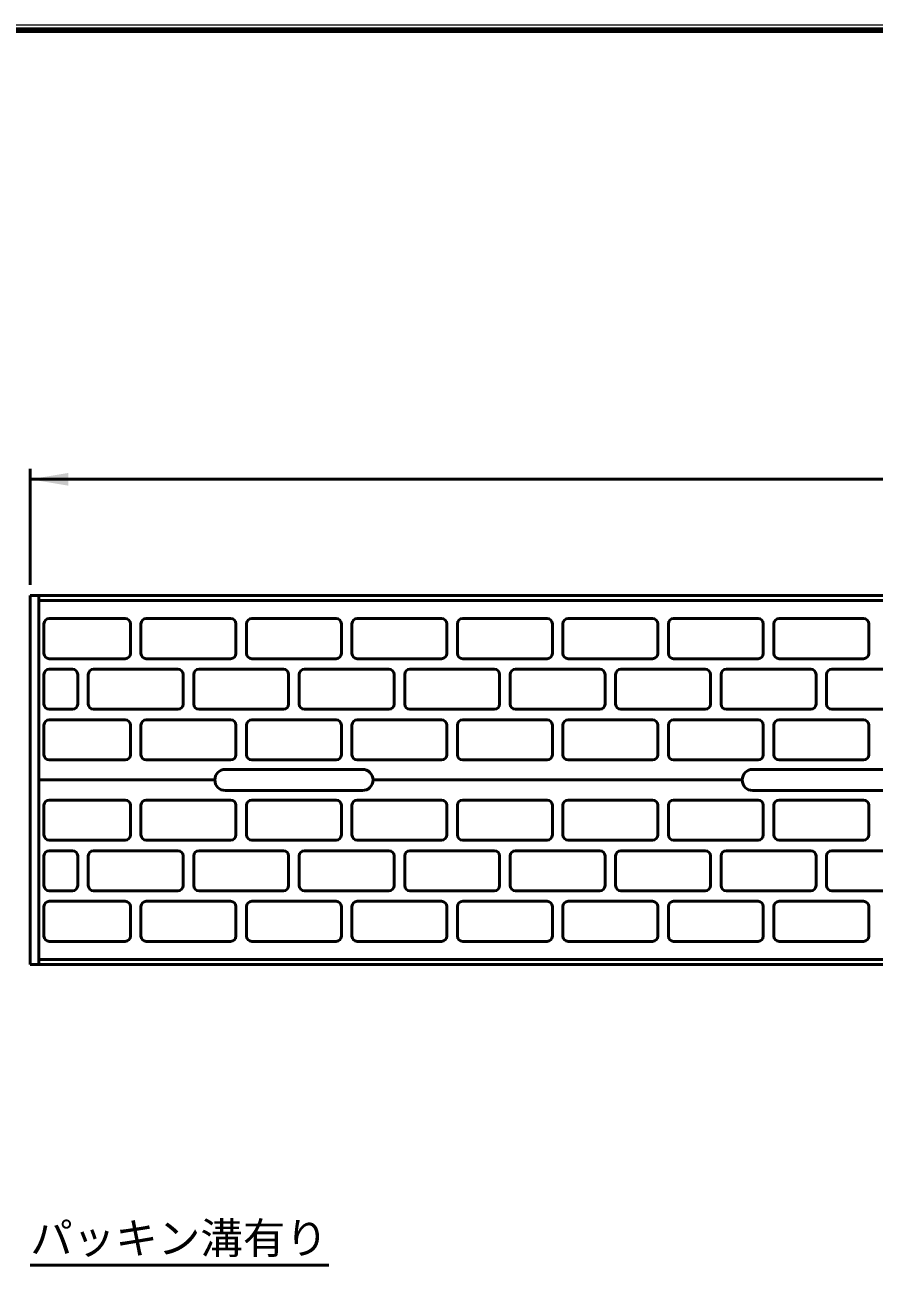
# Model space of a CAD drawing. Units: millimetres, scale not verified. Extents: x 100 to 4105, y 100 to 2870.
# Drawn here: x 1913 to 2718, y 1686 to 2870 of the extents above; entities that cross this region are included whole.
import ezdxf
from ezdxf.enums import TextEntityAlignment as Align

# ---------------------------------------------------------------- set-up
doc = ezdxf.new("R2010")
doc.units = ezdxf.units.MM
doc.header["$LTSCALE"] = 5
doc.layers.add('V-nasSTD', color=7, linetype='Continuous', lineweight=50)
doc.styles.add('ＭＳ ゴシック', font='')
doc.styles.get('ＭＳ ゴシック').set_extended_font_data('MS Gothic')

msp = doc.modelspace()

# ---------------------------------------------------------------- hatches: boundary and pattern name
at = {"layer": 'V-nasSTD'}
msp.add_hatch(color=256, dxfattribs=at).paths.add_polyline_path([(1953.814, 2445.351), (1917.814, 2439.351), (1953.814, 2433.351)])

# ---------------------------------------------------------------- linework, layer by layer
at = {"layer": 'V-nasSTD', "lineweight": 100}
msp.add_line((4100, 2865), (105, 2865), dxfattribs=at)
at = {"layer": 'V-nasSTD'}
for p, q in [((1917.814, 2339.351), (1917.814, 2449.351)), ((1917.814, 2439.351), (3917.814, 2439.351)), ((1917.814, 2329.351), (1917.814, 1979.351)), ((3917.814, 2329.351), (1917.814, 2329.351)), ((1925.814, 2329.351), (1925.814, 1979.351)), ((1925.814, 2324.351), (2917.814, 2324.351)), ((1930.814, 2302.351), (1930.814, 2274.351)), ((2007.814, 2307.351), (1935.814, 2307.351)), ((2012.814, 2274.351), (2012.814, 2302.351)), ((2022.814, 2302.351), (2022.814, 2274.351)), ((2107.814, 2307.351), (2027.814, 2307.351)), ((2112.814, 2274.351), (2112.814, 2302.351)), ((2122.814, 2302.351), (2122.814, 2274.351)), ((2207.814, 2307.351), (2127.814, 2307.351)), ((2212.814, 2274.351), (2212.814, 2302.351)), ((2222.814, 2302.351), (2222.814, 2274.351)), ((2307.814, 2307.351), (2227.814, 2307.351)), ((2312.814, 2274.351), (2312.814, 2302.351)), ((2322.814, 2302.351), (2322.814, 2274.351)), ((2407.814, 2307.351), (2327.814, 2307.351)), ((2412.814, 2274.351), (2412.814, 2302.351)), ((2422.814, 2302.351), (2422.814, 2274.351)), ((2507.814, 2307.351), (2427.814, 2307.351)), ((2512.814, 2274.351), (2512.814, 2302.351)), ((2522.814, 2302.351), (2522.814, 2274.351)), ((2607.814, 2307.351), (2527.814, 2307.351)), ((2612.814, 2274.351), (2612.814, 2302.351)), ((2622.814, 2302.351), (2622.814, 2274.351)), ((2707.814, 2307.351), (2627.814, 2307.351)), ((2712.814, 2274.351), (2712.814, 2302.351)), ((1935.814, 2269.351), (2007.814, 2269.351)), ((2027.814, 2269.351), (2107.814, 2269.351)), ((2127.814, 2269.351), (2207.814, 2269.351)), ((2227.814, 2269.351), (2307.814, 2269.351)), ((2327.814, 2269.351), (2407.814, 2269.351)), ((2427.814, 2269.351), (2507.814, 2269.351)), ((2527.814, 2269.351), (2607.814, 2269.351)), ((2627.814, 2269.351), (2707.814, 2269.351)), ((1930.814, 2254.351), (1930.814, 2226.351)), ((1957.814, 2259.351), (1935.814, 2259.351)), ((1962.814, 2226.351), (1962.814, 2254.351)), ((1972.814, 2254.351), (1972.814, 2226.351)), ((2057.814, 2259.351), (1977.814, 2259.351)), ((2062.814, 2226.351), (2062.814, 2254.351)), ((2072.814, 2254.351), (2072.814, 2226.351)), ((2157.814, 2259.351), (2077.814, 2259.351)), ((2162.814, 2226.351), (2162.814, 2254.351)), ((2172.814, 2254.351), (2172.814, 2226.351)), ((2257.814, 2259.351), (2177.814, 2259.351)), ((2262.814, 2226.351), (2262.814, 2254.351)), ((2272.814, 2254.351), (2272.814, 2226.351)), ((2357.814, 2259.351), (2277.814, 2259.351)), ((2362.814, 2226.351), (2362.814, 2254.351)), ((2372.814, 2254.351), (2372.814, 2226.351)), ((2457.814, 2259.351), (2377.814, 2259.351)), ((2462.814, 2226.351), (2462.814, 2254.351)), ((2472.814, 2254.351), (2472.814, 2226.351)), ((2557.814, 2259.351), (2477.814, 2259.351)), ((2562.814, 2226.351), (2562.814, 2254.351)), ((2572.814, 2254.351), (2572.814, 2226.351)), ((2657.814, 2259.351), (2577.814, 2259.351)), ((2662.814, 2226.351), (2662.814, 2254.351)), ((2672.814, 2254.351), (2672.814, 2226.351)), ((2757.814, 2259.351), (2677.814, 2259.351)), ((1935.814, 2221.351), (1957.814, 2221.351)), ((1977.814, 2221.351), (2057.814, 2221.351)), ((2077.814, 2221.351), (2157.814, 2221.351)), ((2177.814, 2221.351), (2257.814, 2221.351)), ((2277.814, 2221.351), (2357.814, 2221.351)), ((2377.814, 2221.351), (2457.814, 2221.351)), ((2477.814, 2221.351), (2557.814, 2221.351)), ((2577.814, 2221.351), (2657.814, 2221.351)), ((2677.814, 2221.351), (2757.814, 2221.351)), ((1930.814, 2206.351), (1930.814, 2178.351)), ((2007.814, 2211.351), (1935.814, 2211.351)), ((2012.814, 2178.351), (2012.814, 2206.351)), ((2022.814, 2206.351), (2022.814, 2178.351)), ((2107.814, 2211.351), (2027.814, 2211.351)), ((2112.814, 2178.351), (2112.814, 2206.351)), ((2122.814, 2206.351), (2122.814, 2178.351)), ((2207.814, 2211.351), (2127.814, 2211.351)), ((2212.814, 2178.351), (2212.814, 2206.351)), ((2222.814, 2206.351), (2222.814, 2178.351)), ((2307.814, 2211.351), (2227.814, 2211.351)), ((2312.814, 2178.351), (2312.814, 2206.351)), ((2322.814, 2206.351), (2322.814, 2178.351)), ((2407.814, 2211.351), (2327.814, 2211.351)), ((2412.814, 2178.351), (2412.814, 2206.351)), ((2422.814, 2206.351), (2422.814, 2178.351)), ((2507.814, 2211.351), (2427.814, 2211.351)), ((2512.814, 2178.351), (2512.814, 2206.351)), ((2522.814, 2206.351), (2522.814, 2178.351)), ((2607.814, 2211.351), (2527.814, 2211.351)), ((2612.814, 2178.351), (2612.814, 2206.351)), ((2622.814, 2206.351), (2622.814, 2178.351)), ((2707.814, 2211.351), (2627.814, 2211.351)), ((2712.814, 2178.351), (2712.814, 2206.351)), ((1935.814, 2173.351), (2007.814, 2173.351)), ((2027.814, 2173.351), (2107.814, 2173.351)), ((2127.814, 2173.351), (2207.814, 2173.351)), ((2227.814, 2173.351), (2307.814, 2173.351)), ((2327.814, 2173.351), (2407.814, 2173.351)), ((2427.814, 2173.351), (2507.814, 2173.351)), ((2527.814, 2173.351), (2607.814, 2173.351)), ((2627.814, 2173.351), (2707.814, 2173.351)), ((2102.814, 2164.351), (2232.814, 2164.351)), ((2602.814, 2164.351), (2732.814, 2164.351)), ((1925.814, 2154.351), (2092.814, 2154.351)), ((2102.814, 2144.351), (2232.814, 2144.351)), ((2242.814, 2154.351), (2592.814, 2154.351)), ((2602.814, 2144.351), (2732.814, 2144.351)), ((1935.814, 2135.351), (2007.814, 2135.351)), ((2027.814, 2135.351), (2107.814, 2135.351)), ((2127.814, 2135.351), (2207.814, 2135.351)), ((2227.814, 2135.351), (2307.814, 2135.351)), ((2327.814, 2135.351), (2407.814, 2135.351)), ((2427.814, 2135.351), (2507.814, 2135.351)), ((2527.814, 2135.351), (2607.814, 2135.351)), ((2627.814, 2135.351), (2707.814, 2135.351)), ((1930.814, 2102.351), (1930.814, 2130.351)), ((2012.814, 2130.351), (2012.814, 2102.351)), ((2022.814, 2102.351), (2022.814, 2130.351)), ((2112.814, 2130.351), (2112.814, 2102.351)), ((2122.814, 2102.351), (2122.814, 2130.351)), ((2212.814, 2130.351), (2212.814, 2102.351)), ((2222.814, 2102.351), (2222.814, 2130.351)), ((2312.814, 2130.351), (2312.814, 2102.351)), ((2322.814, 2102.351), (2322.814, 2130.351)), ((2412.814, 2130.351), (2412.814, 2102.351)), ((2422.814, 2102.351), (2422.814, 2130.351)), ((2512.814, 2130.351), (2512.814, 2102.351)), ((2522.814, 2102.351), (2522.814, 2130.351)), ((2612.814, 2130.351), (2612.814, 2102.351)), ((2622.814, 2102.351), (2622.814, 2130.351)), ((2712.814, 2130.351), (2712.814, 2102.351)), ((2007.814, 2097.351), (1935.814, 2097.351)), ((2107.814, 2097.351), (2027.814, 2097.351)), ((2207.814, 2097.351), (2127.814, 2097.351)), ((2307.814, 2097.351), (2227.814, 2097.351)), ((2407.814, 2097.351), (2327.814, 2097.351)), ((2507.814, 2097.351), (2427.814, 2097.351)), ((2607.814, 2097.351), (2527.814, 2097.351)), ((2707.814, 2097.351), (2627.814, 2097.351)), ((1935.814, 2087.351), (1957.814, 2087.351)), ((1977.814, 2087.351), (2057.814, 2087.351)), ((2077.814, 2087.351), (2157.814, 2087.351)), ((2177.814, 2087.351), (2257.814, 2087.351)), ((2277.814, 2087.351), (2357.814, 2087.351)), ((2377.814, 2087.351), (2457.814, 2087.351)), ((2477.814, 2087.351), (2557.814, 2087.351)), ((2577.814, 2087.351), (2657.814, 2087.351)), ((2677.814, 2087.351), (2757.814, 2087.351)), ((1930.814, 2054.351), (1930.814, 2082.351)), ((1962.814, 2082.351), (1962.814, 2054.351)), ((1972.814, 2054.351), (1972.814, 2082.351)), ((2062.814, 2082.351), (2062.814, 2054.351)), ((2072.814, 2054.351), (2072.814, 2082.351)), ((2162.814, 2082.351), (2162.814, 2054.351)), ((2172.814, 2054.351), (2172.814, 2082.351)), ((2262.814, 2082.351), (2262.814, 2054.351)), ((2272.814, 2054.351), (2272.814, 2082.351)), ((2362.814, 2082.351), (2362.814, 2054.351)), ((2372.814, 2054.351), (2372.814, 2082.351)), ((2462.814, 2082.351), (2462.814, 2054.351)), ((2472.814, 2054.351), (2472.814, 2082.351)), ((2562.814, 2082.351), (2562.814, 2054.351)), ((2572.814, 2054.351), (2572.814, 2082.351)), ((2662.814, 2082.351), (2662.814, 2054.351)), ((2672.814, 2054.351), (2672.814, 2082.351)), ((1957.814, 2049.351), (1935.814, 2049.351)), ((2057.814, 2049.351), (1977.814, 2049.351)), ((2157.814, 2049.351), (2077.814, 2049.351)), ((2257.814, 2049.351), (2177.814, 2049.351)), ((2357.814, 2049.351), (2277.814, 2049.351)), ((2457.814, 2049.351), (2377.814, 2049.351)), ((2557.814, 2049.351), (2477.814, 2049.351)), ((2657.814, 2049.351), (2577.814, 2049.351)), ((2757.814, 2049.351), (2677.814, 2049.351)), ((1935.814, 2039.351), (2007.814, 2039.351)), ((2027.814, 2039.351), (2107.814, 2039.351)), ((2127.814, 2039.351), (2207.814, 2039.351)), ((2227.814, 2039.351), (2307.814, 2039.351)), ((2327.814, 2039.351), (2407.814, 2039.351)), ((2427.814, 2039.351), (2507.814, 2039.351)), ((2527.814, 2039.351), (2607.814, 2039.351)), ((2627.814, 2039.351), (2707.814, 2039.351)), ((1930.814, 2006.351), (1930.814, 2034.351)), ((2012.814, 2034.351), (2012.814, 2006.351)), ((2022.814, 2006.351), (2022.814, 2034.351)), ((2112.814, 2034.351), (2112.814, 2006.351)), ((2122.814, 2006.351), (2122.814, 2034.351)), ((2212.814, 2034.351), (2212.814, 2006.351)), ((2222.814, 2006.351), (2222.814, 2034.351)), ((2312.814, 2034.351), (2312.814, 2006.351)), ((2322.814, 2006.351), (2322.814, 2034.351)), ((2412.814, 2034.351), (2412.814, 2006.351)), ((2422.814, 2006.351), (2422.814, 2034.351)), ((2512.814, 2034.351), (2512.814, 2006.351)), ((2522.814, 2006.351), (2522.814, 2034.351)), ((2612.814, 2034.351), (2612.814, 2006.351)), ((2622.814, 2006.351), (2622.814, 2034.351)), ((2712.814, 2034.351), (2712.814, 2006.351)), ((2007.814, 2001.351), (1935.814, 2001.351)), ((2107.814, 2001.351), (2027.814, 2001.351)), ((2207.814, 2001.351), (2127.814, 2001.351)), ((2307.814, 2001.351), (2227.814, 2001.351)), ((2407.814, 2001.351), (2327.814, 2001.351)), ((2507.814, 2001.351), (2427.814, 2001.351)), ((2607.814, 2001.351), (2527.814, 2001.351)), ((2707.814, 2001.351), (2627.814, 2001.351)), ((1917.814, 1979.351), (3917.814, 1979.351)), ((1925.814, 1984.351), (2917.814, 1984.351)), ((1917.814, 1694.563), (2201.021, 1694.563))]:
    msp.add_line(p, q, dxfattribs=at)
at = {"layer": 'V-nasSTD', "lineweight": 13}
msp.add_lwpolyline([(100, 100), (100, 2870), (4105, 2870), (4105, 100)], close=True, dxfattribs=at)
at = {"layer": 'V-nasSTD'}
for centre, radius, start, end in [((1935.814, 2302.351), 5, 90, 180), ((2007.814, 2302.351), 5, 0, 90), ((2027.814, 2302.351), 5, 90, 180), ((2107.814, 2302.351), 5, 0, 90), ((2127.814, 2302.351), 5, 90, 180), ((2207.814, 2302.351), 5, 0, 90), ((2227.814, 2302.351), 5, 90, 180), ((2307.814, 2302.351), 5, 0, 90), ((2327.814, 2302.351), 5, 90, 180), ((2407.814, 2302.351), 5, 0, 90), ((2427.814, 2302.351), 5, 90, 180), ((2507.814, 2302.351), 5, 0, 90), ((2527.814, 2302.351), 5, 90, 180), ((2607.814, 2302.351), 5, 0, 90), ((2627.814, 2302.351), 5, 90, 180), ((2707.814, 2302.351), 5, 0, 90), ((1935.814, 2274.351), 5, 180, 270), ((2007.814, 2274.351), 5, 270, 0), ((2027.814, 2274.351), 5, 180, 270), ((2107.814, 2274.351), 5, 270, 0), ((2127.814, 2274.351), 5, 180, 270), ((2207.814, 2274.351), 5, 270, 0), ((2227.814, 2274.351), 5, 180, 270), ((2307.814, 2274.351), 5, 270, 0), ((2327.814, 2274.351), 5, 180, 270), ((2407.814, 2274.351), 5, 270, 0), ((2427.814, 2274.351), 5, 180, 270), ((2507.814, 2274.351), 5, 270, 0), ((2527.814, 2274.351), 5, 180, 270), ((2607.814, 2274.351), 5, 270, 0), ((2627.814, 2274.351), 5, 180, 270), ((2707.814, 2274.351), 5, 270, 0), ((1935.814, 2254.351), 5, 90, 180), ((1957.814, 2254.351), 5, 0, 90), ((1977.814, 2254.351), 5, 90, 180), ((2057.814, 2254.351), 5, 0, 90), ((2077.814, 2254.351), 5, 90, 180), ((2157.814, 2254.351), 5, 0, 90), ((2177.814, 2254.351), 5, 90, 180), ((2257.814, 2254.351), 5, 0, 90), ((2277.814, 2254.351), 5, 90, 180), ((2357.814, 2254.351), 5, 0, 90), ((2377.814, 2254.351), 5, 90, 180), ((2457.814, 2254.351), 5, 0, 90), ((2477.814, 2254.351), 5, 90, 180), ((2557.814, 2254.351), 5, 0, 90), ((2577.814, 2254.351), 5, 90, 180), ((2657.814, 2254.351), 5, 0, 90), ((2677.814, 2254.351), 5, 90, 180), ((1935.814, 2226.351), 5, 180, 270), ((1957.814, 2226.351), 5, 270, 0), ((1977.814, 2226.351), 5, 180, 270), ((2057.814, 2226.351), 5, 270, 0), ((2077.814, 2226.351), 5, 180, 270), ((2157.814, 2226.351), 5, 270, 0), ((2177.814, 2226.351), 5, 180, 270), ((2257.814, 2226.351), 5, 270, 0), ((2277.814, 2226.351), 5, 180, 270), ((2357.814, 2226.351), 5, 270, 0), ((2377.814, 2226.351), 5, 180, 270), ((2457.814, 2226.351), 5, 270, 0), ((2477.814, 2226.351), 5, 180, 270), ((2557.814, 2226.351), 5, 270, 0), ((2577.814, 2226.351), 5, 180, 270), ((2657.814, 2226.351), 5, 270, 0), ((2677.814, 2226.351), 5, 180, 270), ((1935.814, 2206.351), 5, 90, 180), ((2007.814, 2206.351), 5, 0, 90), ((2027.814, 2206.351), 5, 90, 180), ((2107.814, 2206.351), 5, 0, 90), ((2127.814, 2206.351), 5, 90, 180), ((2207.814, 2206.351), 5, 0, 90), ((2227.814, 2206.351), 5, 90, 180), ((2307.814, 2206.351), 5, 0, 90), ((2327.814, 2206.351), 5, 90, 180), ((2407.814, 2206.351), 5, 0, 90), ((2427.814, 2206.351), 5, 90, 180), ((2507.814, 2206.351), 5, 0, 90), ((2527.814, 2206.351), 5, 90, 180), ((2607.814, 2206.351), 5, 0, 90), ((2627.814, 2206.351), 5, 90, 180), ((2707.814, 2206.351), 5, 0, 90), ((1935.814, 2178.351), 5, 180, 270), ((2007.814, 2178.351), 5, 270, 0), ((2027.814, 2178.351), 5, 180, 270), ((2107.814, 2178.351), 5, 270, 0), ((2127.814, 2178.351), 5, 180, 270), ((2207.814, 2178.351), 5, 270, 0), ((2227.814, 2178.351), 5, 180, 270), ((2307.814, 2178.351), 5, 270, 0), ((2327.814, 2178.351), 5, 180, 270), ((2407.814, 2178.351), 5, 270, 0), ((2427.814, 2178.351), 5, 180, 270), ((2507.814, 2178.351), 5, 270, 0), ((2527.814, 2178.351), 5, 180, 270), ((2607.814, 2178.351), 5, 270, 0), ((2627.814, 2178.351), 5, 180, 270), ((2707.814, 2178.351), 5, 270, 0), ((2102.814, 2154.351), 10, 90, 270), ((2232.814, 2154.351), 10, 270, 90), ((2602.814, 2154.351), 10, 90, 270), ((1935.814, 2130.351), 5, 90, 180), ((2007.814, 2130.351), 5, 0, 90), ((2027.814, 2130.351), 5, 90, 180), ((2107.814, 2130.351), 5, 0, 90), ((2127.814, 2130.351), 5, 90, 180), ((2207.814, 2130.351), 5, 0, 90), ((2227.814, 2130.351), 5, 90, 180), ((2307.814, 2130.351), 5, 0, 90), ((2327.814, 2130.351), 5, 90, 180), ((2407.814, 2130.351), 5, 0, 90), ((2427.814, 2130.351), 5, 90, 180), ((2507.814, 2130.351), 5, 0, 90), ((2527.814, 2130.351), 5, 90, 180), ((2607.814, 2130.351), 5, 0, 90), ((2627.814, 2130.351), 5, 90, 180), ((2707.814, 2130.351), 5, 0, 90), ((1935.814, 2102.351), 5, 180, 270), ((2007.814, 2102.351), 5, 270, 0), ((2027.814, 2102.351), 5, 180, 270), ((2107.814, 2102.351), 5, 270, 0), ((2127.814, 2102.351), 5, 180, 270), ((2207.814, 2102.351), 5, 270, 0), ((2227.814, 2102.351), 5, 180, 270), ((2307.814, 2102.351), 5, 270, 0), ((2327.814, 2102.351), 5, 180, 270), ((2407.814, 2102.351), 5, 270, 0), ((2427.814, 2102.351), 5, 180, 270), ((2507.814, 2102.351), 5, 270, 0), ((2527.814, 2102.351), 5, 180, 270), ((2607.814, 2102.351), 5, 270, 0), ((2627.814, 2102.351), 5, 180, 270), ((2707.814, 2102.351), 5, 270, 0), ((1935.814, 2082.351), 5, 90, 180), ((1957.814, 2082.351), 5, 0, 90), ((1977.814, 2082.351), 5, 90, 180), ((2057.814, 2082.351), 5, 0, 90), ((2077.814, 2082.351), 5, 90, 180), ((2157.814, 2082.351), 5, 0, 90), ((2177.814, 2082.351), 5, 90, 180), ((2257.814, 2082.351), 5, 0, 90), ((2277.814, 2082.351), 5, 90, 180), ((2357.814, 2082.351), 5, 0, 90), ((2377.814, 2082.351), 5, 90, 180), ((2457.814, 2082.351), 5, 0, 90), ((2477.814, 2082.351), 5, 90, 180), ((2557.814, 2082.351), 5, 0, 90), ((2577.814, 2082.351), 5, 90, 180), ((2657.814, 2082.351), 5, 0, 90), ((2677.814, 2082.351), 5, 90, 180), ((1935.814, 2054.351), 5, 180, 270), ((1957.814, 2054.351), 5, 270, 0), ((1977.814, 2054.351), 5, 180, 270), ((2057.814, 2054.351), 5, 270, 0), ((2077.814, 2054.351), 5, 180, 270), ((2157.814, 2054.351), 5, 270, 0), ((2177.814, 2054.351), 5, 180, 270), ((2257.814, 2054.351), 5, 270, 0), ((2277.814, 2054.351), 5, 180, 270), ((2357.814, 2054.351), 5, 270, 0), ((2377.814, 2054.351), 5, 180, 270), ((2457.814, 2054.351), 5, 270, 0), ((2477.814, 2054.351), 5, 180, 270), ((2557.814, 2054.351), 5, 270, 0), ((2577.814, 2054.351), 5, 180, 270), ((2657.814, 2054.351), 5, 270, 0), ((2677.814, 2054.351), 5, 180, 270), ((1935.814, 2034.351), 5, 90, 180), ((2007.814, 2034.351), 5, 0, 90), ((2027.814, 2034.351), 5, 90, 180), ((2107.814, 2034.351), 5, 0, 90), ((2127.814, 2034.351), 5, 90, 180), ((2207.814, 2034.351), 5, 0, 90), ((2227.814, 2034.351), 5, 90, 180), ((2307.814, 2034.351), 5, 0, 90), ((2327.814, 2034.351), 5, 90, 180), ((2407.814, 2034.351), 5, 0, 90), ((2427.814, 2034.351), 5, 90, 180), ((2507.814, 2034.351), 5, 0, 90), ((2527.814, 2034.351), 5, 90, 180), ((2607.814, 2034.351), 5, 0, 90), ((2627.814, 2034.351), 5, 90, 180), ((2707.814, 2034.351), 5, 0, 90), ((1935.814, 2006.351), 5, 180, 270), ((2007.814, 2006.351), 5, 270, 0), ((2027.814, 2006.351), 5, 180, 270), ((2107.814, 2006.351), 5, 270, 0), ((2127.814, 2006.351), 5, 180, 270), ((2207.814, 2006.351), 5, 270, 0), ((2227.814, 2006.351), 5, 180, 270), ((2307.814, 2006.351), 5, 270, 0), ((2327.814, 2006.351), 5, 180, 270), ((2407.814, 2006.351), 5, 270, 0), ((2427.814, 2006.351), 5, 180, 270), ((2507.814, 2006.351), 5, 270, 0), ((2527.814, 2006.351), 5, 180, 270), ((2607.814, 2006.351), 5, 270, 0), ((2627.814, 2006.351), 5, 180, 270), ((2707.814, 2006.351), 5, 270, 0)]:
    msp.add_arc(centre, radius, start, end, dxfattribs=at)

# ---------------------------------------------------------------- texts
at = {"layer": 'V-nasSTD', "style": 'ＭＳ ゴシック'}
msp.add_text('パッキン溝有り', height=29.56, dxfattribs=at).set_placement((1917.814, 1734.883), align=Align.TOP_LEFT)

doc.saveas('drawing.dxf')
